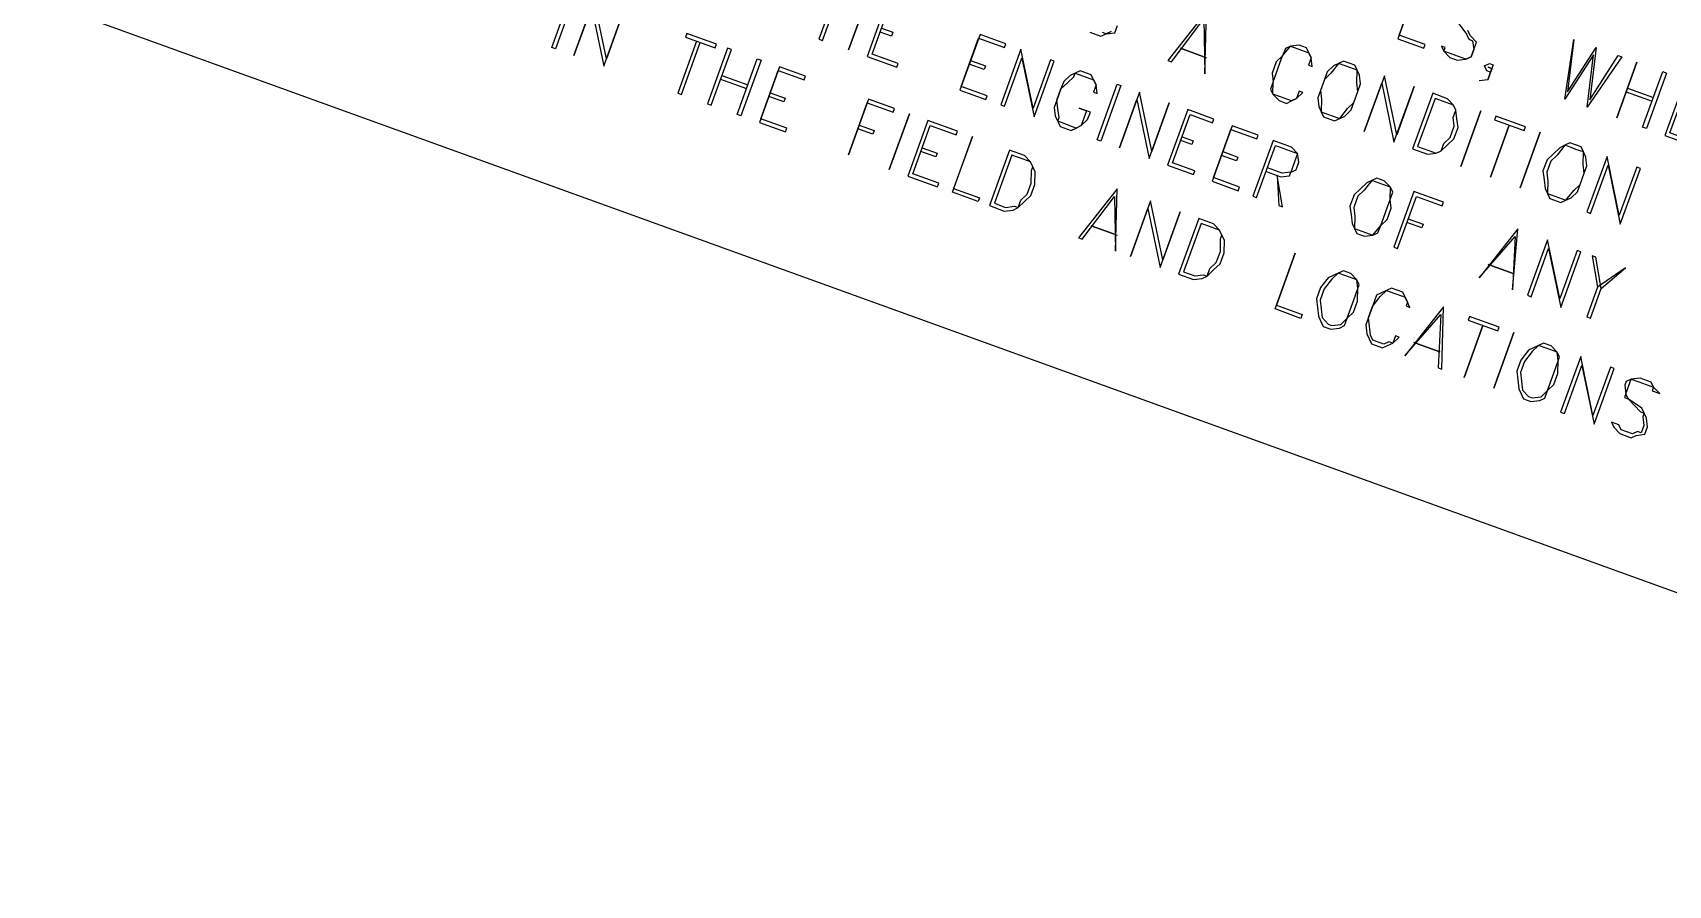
# Model space of a CAD drawing. Header units: feet. Extents: x 2484883 to 2491360, y 414166 to 419420.
# Drawn here: x 2484882.9 to 2485352, y 415815.2 to 416059.6 of the extents above; entities that cross this region are included whole.
import ezdxf

# ---------------------------------------------------------------- set-up
doc = ezdxf.new("R2010")
doc.units = ezdxf.units.FT
doc.layers.add('SITE_BASE', color=8, linetype='Continuous')

msp = doc.modelspace()

# ---------------------------------------------------------------- linework, layer by layer
at = {"layer": 'SITE_BASE'}
for p, q in [((2485301.01, 416048.28), (2485300.63, 416047.22)), ((2485080.2, 416046.33), (2485087.65, 416043.64)), ((2485080.58, 416047.39), (2485088.03, 416044.7)), ((2485340.25, 416043.71), (2485347.7, 416041.02)), ((2485339.87, 416042.65), (2485347.32, 416039.96))]:
    msp.add_line(p, q, dxfattribs=at)
for points in [[(2486094.4, 419420.24), (2491359.78, 417516.49), (2490148.3, 414165.79), (2484882.92, 416069.55), (2486094.4, 419420.24)], [(2485032.83, 416055.04), (2485031.77, 416055.42), (2485037.54, 416071.38), (2485038.6, 416070.99), (2485032.83, 416055.04)], [(2485108.4, 416057.78), (2485109.46, 416057.4), (2485115.23, 416073.35), (2485114.17, 416073.74), (2485108.4, 416057.78)], [(2485280.19, 416073.85), (2485274.42, 416057.89), (2485281.86, 416055.2), (2485282.25, 416056.27), (2485274.8, 416058.96), (2485279.8, 416072.79), (2485287.25, 416070.09), (2485287.63, 416071.16), (2485280.19, 416073.85)], [(2485043.92, 416069.07), (2485038.15, 416053.11), (2485043.15, 416066.94), (2485046.66, 416050.04), (2485052.43, 416065.99), (2485047.43, 416052.16), (2485043.92, 416069.07)], [(2485122.68, 416070.66), (2485116.91, 416054.71), (2485122.68, 416070.66)], [(2485127.99, 416068.74), (2485122.23, 416052.78), (2485130.73, 416049.71), (2485131.12, 416050.77), (2485123.67, 416053.46), (2485128.67, 416067.29), (2485136.12, 416064.6), (2485136.5, 416065.66), (2485127.99, 416068.74)], [(2485186.09, 416059.76), (2485189.28, 416058.61), (2485190.73, 416059.29), (2485193.24, 416059.58), (2485194.01, 416061.71)], [(2485219.51, 416065.72), (2485208.43, 416051.69), (2485209.49, 416051.3), (2485218.75, 416063.59), (2485219.06, 416047.84), (2485219.51, 416065.72)], [(2485291.71, 416062.47), (2485294.13, 416059.19), (2485294.81, 416057.74), (2485295.87, 416057.35), (2485296.17, 416054.84), (2485295.4, 416052.71), (2485293.95, 416052.04), (2485291.82, 416052.8), (2485289.7, 416053.57), (2485287.57, 416054.34), (2485287.95, 416055.41), (2485286.89, 416055.79)], [(2485073.32, 416057.24), (2485067.93, 416042.34), (2485069, 416041.96), (2485074.38, 416056.85)], [(2485078.64, 416055.31), (2485079.02, 416056.38), (2485070.51, 416059.45), (2485070.13, 416058.39), (2485078.64, 416055.31)], [(2485126.37, 416060.91), (2485129.56, 416059.75), (2485129.17, 416058.69), (2485125.98, 416059.84)], [(2485154.59, 416059.12), (2485148.82, 416043.17), (2485156.26, 416040.48), (2485156.65, 416041.54), (2485149.2, 416044.23), (2485154.2, 416058.06), (2485161.65, 416055.37), (2485162.03, 416056.43), (2485154.59, 416059.12)], [(2485192.18, 416059.97), (2485190.73, 416059.29), (2485189.67, 416059.67)], [(2485286.89, 416055.79), (2485287.57, 416054.34), (2485289.31, 416052.51), (2485291.44, 416051.74), (2485293.95, 416052.04), (2485295.4, 416052.71), (2485296.17, 416054.84), (2485296.94, 416056.97), (2485295.19, 416058.8), (2485294.52, 416060.25)], [(2485328.67, 416038.28), (2485330.48, 416053.26), (2485322.29, 416040.59), (2485324.86, 416057.7), (2485323.06, 416042.72), (2485331.25, 416055.39), (2485329.44, 416040.41), (2485337.63, 416053.08), (2485338.69, 416052.7), (2485328.67, 416038.28)], [(2485076.44, 416039.27), (2485077.51, 416038.88), (2485083.28, 416054.84), (2485082.21, 416055.22), (2485076.44, 416039.27)], [(2485170.09, 416035.48), (2485175.86, 416051.43), (2485174.8, 416051.82), (2485169.8, 416037.99), (2485166.29, 416054.89), (2485160.52, 416038.94), (2485161.58, 416038.55), (2485166.58, 416052.38), (2485170.09, 416035.48)], [(2485218.48, 416052.86), (2485212.09, 416055.17), (2485219.54, 416052.48)], [(2485247.2, 416042.48), (2485246.13, 416042.86), (2485245.36, 416040.74), (2485243.91, 416040.06), (2485242.85, 416040.44), (2485240.72, 416041.21), (2485238.6, 416041.98), (2485238.69, 416045.56), (2485239.46, 416047.68), (2485240.61, 416050.87), (2485241.38, 416053), (2485243.6, 416055.81), (2485245.72, 416055.04), (2485247.85, 416054.27), (2485248.91, 416053.89), (2485249.59, 416052.44), (2485248.82, 416050.31), (2485249.89, 416049.93), (2485249.59, 416052.44), (2485248.91, 416053.89), (2485248.24, 416055.33), (2485246.11, 416056.1), (2485243.6, 416055.81), (2485242.15, 416055.13), (2485241.38, 416053), (2485239.54, 416051.26), (2485238.39, 416048.07), (2485238.69, 416045.56), (2485237.92, 416043.43), (2485238.6, 416041.98), (2485240.34, 416040.15), (2485242.47, 416039.38), (2485243.91, 416040.06), (2485245.36, 416040.74), (2485247.2, 416042.48)], [(2485091.79, 416051.76), (2485086.02, 416035.81), (2485084.95, 416036.19), (2485090.72, 416052.15), (2485091.79, 416051.76)], [(2485097.1, 416049.84), (2485091.34, 416033.88), (2485098.78, 416031.19), (2485099.17, 416032.25), (2485091.72, 416034.95), (2485096.72, 416048.77), (2485104.17, 416046.08), (2485104.55, 416047.15), (2485097.1, 416049.84)], [(2485151.89, 416051.68), (2485156.15, 416050.14), (2485155.76, 416049.08), (2485151.51, 416050.61)], [(2485183.04, 416038.01), (2485185.16, 416037.24), (2485184.39, 416035.12), (2485183.63, 416032.99), (2485182.18, 416032.31), (2485181.11, 416032.69), (2485177.92, 416033.85), (2485176.86, 416034.23), (2485177.24, 416035.3), (2485176.95, 416037.81), (2485176.65, 416040.32), (2485177.81, 416043.51), (2485179.64, 416045.25), (2485181.47, 416047), (2485181.86, 416048.06), (2485182.92, 416047.68), (2485186.11, 416046.52), (2485187.18, 416046.14), (2485187.86, 416044.69), (2485187.09, 416042.56), (2485188.15, 416042.18), (2485187.86, 416044.69), (2485187.18, 416046.14), (2485186.5, 416047.59), (2485183.31, 416048.74), (2485181.86, 416048.06), (2485180.41, 416047.38), (2485178.58, 416045.64), (2485177.81, 416043.51), (2485176.65, 416040.32), (2485175.89, 416038.19), (2485176.18, 416035.68), (2485176.86, 416034.23), (2485177.54, 416032.78), (2485180.73, 416031.63), (2485182.18, 416032.31), (2485183.63, 416032.99), (2485185.46, 416034.73), (2485186.23, 416036.86), (2485183.04, 416038.01)], [(2485258.87, 416051.49), (2485257.42, 416050.81), (2485255.98, 416050.13), (2485254.14, 416048.39), (2485253.37, 416046.26), (2485252.22, 416043.07), (2485251.45, 416040.94), (2485251.75, 416038.43), (2485252.42, 416036.98), (2485253.1, 416035.53), (2485256.29, 416034.38), (2485257.74, 416035.06), (2485259.19, 416035.74), (2485261.02, 416037.48), (2485261.79, 416039.61), (2485262.95, 416042.8), (2485263.72, 416044.93), (2485263.42, 416047.44), (2485262.74, 416048.89), (2485262.06, 416050.33), (2485258.87, 416051.49)], [(2485259.55, 416050.04), (2485257.42, 416050.81), (2485255.21, 416048), (2485253.37, 416046.26), (2485252.22, 416043.07), (2485252.51, 416040.56), (2485252.42, 416036.98), (2485254.55, 416036.21), (2485255.62, 416035.83), (2485257.74, 416035.06), (2485259.96, 416037.86), (2485261.79, 416039.61), (2485262.95, 416042.8), (2485262.65, 416045.31), (2485262.74, 416048.89), (2485260.61, 416049.66), (2485259.55, 416050.04)], [(2485300.24, 416046.15), (2485301.4, 416049.34), (2485300.33, 416049.73), (2485301.4, 416049.34), (2485301.01, 416048.28), (2485299.95, 416048.66), (2485299.27, 416050.11), (2485300.72, 416050.79), (2485301.78, 416050.41), (2485301.4, 416049.34), (2485300.63, 416047.22), (2485300.24, 416046.15), (2485297.73, 416045.86)], [(2485337.18, 416035.2), (2485342.95, 416051.16), (2485337.18, 416035.2)], [(2485351.46, 416048.08), (2485345.69, 416032.13), (2485344.62, 416032.51), (2485350.39, 416048.47), (2485351.46, 416048.08)], [(2485189.24, 416028.55), (2485188.18, 416028.94), (2485193.94, 416044.89), (2485195.01, 416044.51), (2485189.24, 416028.55)], [(2485270.57, 416047.26), (2485264.8, 416031.3), (2485269.8, 416045.13), (2485273.31, 416028.23), (2485279.08, 416044.18), (2485274.08, 416030.35), (2485270.57, 416047.26)], [(2485356.78, 416046.16), (2485351.01, 416030.2), (2485358.45, 416027.51), (2485358.84, 416028.58), (2485352.45, 416030.88), (2485357.45, 416044.71), (2485363.84, 416042.4), (2485364.22, 416043.47), (2485356.78, 416046.16)], [(2485094.41, 416042.39), (2485098.67, 416040.85), (2485098.28, 416039.79), (2485094.03, 416041.33)], [(2485122.63, 416040.61), (2485116.87, 416024.65), (2485122.25, 416039.54), (2485129.7, 416036.85), (2485130.08, 416037.92), (2485122.63, 416040.61)], [(2485200.33, 416042.59), (2485194.56, 416026.63), (2485199.56, 416040.46), (2485203.07, 416023.55), (2485208.84, 416039.51), (2485203.84, 416025.68), (2485200.33, 416042.59)], [(2485284.4, 416042.26), (2485278.63, 416026.3), (2485282.89, 416024.76), (2485285.4, 416025.06), (2485286.85, 416025.74), (2485288.68, 416027.48), (2485290.51, 416029.22), (2485291.67, 416032.41), (2485291.37, 416034.93), (2485291.08, 416037.44), (2485290.4, 416038.89), (2485288.66, 416040.72), (2485284.4, 416042.26)], [(2485285.08, 416040.81), (2485280.08, 416026.98), (2485283.27, 416025.83), (2485285.4, 416025.06), (2485286.85, 416025.74), (2485287.62, 416027.87), (2485289.45, 416029.61), (2485290.6, 416032.8), (2485290.31, 416035.31), (2485291.08, 416037.44), (2485290.4, 416038.89), (2485288.27, 416039.66), (2485285.08, 416040.81)], [(2485128.57, 416020.42), (2485134.33, 416036.38), (2485128.57, 416020.42)], [(2485139.65, 416034.45), (2485133.88, 416018.5), (2485142.39, 416015.42), (2485142.78, 416016.49), (2485135.33, 416019.18), (2485140.33, 416033.01), (2485147.78, 416030.31), (2485148.16, 416031.38), (2485139.65, 416034.45)], [(2485214.15, 416037.59), (2485208.39, 416021.63), (2485215.83, 416018.94), (2485216.22, 416020), (2485209.83, 416022.31), (2485214.83, 416036.14), (2485221.22, 416033.83), (2485221.6, 416034.89), (2485214.15, 416037.59)], [(2485292.46, 416021.3), (2485298.23, 416037.26), (2485292.46, 416021.3)], [(2485310.61, 416031.58), (2485310.99, 416032.64), (2485302.48, 416035.72), (2485302.1, 416034.66), (2485310.61, 416031.58)], [(2485119.94, 416033.16), (2485124.2, 416031.62), (2485123.81, 416030.56), (2485119.56, 416032.1)], [(2485146.65, 416013.88), (2485152.42, 416029.84), (2485147.03, 416014.95), (2485154.48, 416012.26), (2485154.1, 416011.19), (2485146.65, 416013.88)], [(2485212.53, 416029.76), (2485215.72, 416028.6), (2485215.33, 416027.54), (2485212.14, 416028.69)], [(2485226.92, 416032.97), (2485221.15, 416017.02), (2485228.6, 416014.32), (2485228.98, 416015.39), (2485221.53, 416018.08), (2485226.53, 416031.91), (2485233.98, 416029.22), (2485234.37, 416030.28), (2485226.92, 416032.97)], [(2485306.35, 416033.12), (2485300.97, 416018.23), (2485306.35, 416033.12)], [(2485309.48, 416015.15), (2485315.25, 416031.1), (2485309.48, 416015.15)], [(2485138.02, 416026.62), (2485142.28, 416025.09), (2485141.9, 416024.02), (2485137.64, 416025.56)], [(2485163.06, 416025.99), (2485157.29, 416010.04), (2485161.54, 416008.5), (2485164.05, 416008.79), (2485165.5, 416009.47), (2485167.33, 416011.22), (2485169.17, 416012.96), (2485170.32, 416016.15), (2485170.41, 416019.73), (2485169.73, 416021.17), (2485169.05, 416022.62), (2485167.31, 416024.46), (2485163.06, 416025.99)], [(2485163.73, 416024.55), (2485158.73, 416010.72), (2485161.93, 416009.56), (2485164.44, 416009.86), (2485165.5, 416009.47), (2485166.27, 416011.6), (2485168.1, 416013.34), (2485169.26, 416016.53), (2485169.35, 416020.11), (2485169.73, 416021.17), (2485169.05, 416022.62), (2485166.93, 416023.39), (2485163.73, 416024.55)], [(2485224.23, 416025.53), (2485228.48, 416023.99), (2485228.1, 416022.92), (2485223.84, 416024.46)], [(2485236.61, 416019.85), (2485240.86, 416018.31), (2485243.37, 416018.6), (2485243.76, 416019.67), (2485245.21, 416020.35), (2485245.98, 416022.47), (2485245.68, 416024.99), (2485243.94, 416026.82), (2485238.62, 416028.74), (2485232.85, 416012.79), (2485233.91, 416012.4), (2485239.3, 416027.29), (2485243.55, 416025.75), (2485245.68, 416024.99), (2485244.91, 416022.86), (2485244.14, 416020.73), (2485243.76, 416019.67), (2485241.25, 416019.37), (2485236.99, 416020.91)], [(2485323.76, 416028.03), (2485322.31, 416027.35), (2485320.86, 416026.67), (2485319.03, 416024.93), (2485317.2, 416023.18), (2485316.04, 416019.99), (2485316.34, 416017.48), (2485316.63, 416014.97), (2485317.31, 416013.52), (2485317.99, 416012.07), (2485321.18, 416010.92), (2485322.63, 416011.6), (2485324.08, 416012.28), (2485325.91, 416014.02), (2485326.68, 416016.15), (2485327.83, 416019.34), (2485328.6, 416021.47), (2485328.31, 416023.98), (2485327.63, 416025.43), (2485326.95, 416026.87), (2485323.76, 416028.03)], [(2485324.44, 416026.58), (2485322.31, 416027.35), (2485320.09, 416024.54), (2485318.26, 416022.8), (2485317.11, 416019.61), (2485317.4, 416017.1), (2485317.31, 416013.52), (2485319.44, 416012.75), (2485320.5, 416012.37), (2485322.63, 416011.6), (2485324.85, 416014.4), (2485326.68, 416016.15), (2485327.83, 416019.34), (2485327.54, 416021.85), (2485327.63, 416025.43), (2485325.5, 416026.19), (2485324.44, 416026.58)], [(2485338.2, 416004.76), (2485343.97, 416020.72), (2485342.91, 416021.11), (2485337.91, 416007.28), (2485334.4, 416024.18), (2485328.63, 416008.23), (2485329.69, 416007.84), (2485334.69, 416021.67), (2485338.2, 416004.76)], [(2485193.9, 416014.84), (2485182.82, 416000.81), (2485183.88, 416000.42), (2485193.13, 416012.71), (2485193.45, 415996.96), (2485193.9, 416014.84)], [(2485239.8, 416018.69), (2485240.3, 416010.09), (2485241.36, 416009.71), (2485239.8, 416018.69)], [(2485268.4, 416017.97), (2485266.96, 416017.29), (2485265.51, 416016.61), (2485263.67, 416014.87), (2485261.84, 416013.13), (2485260.69, 416009.94), (2485260.98, 416007.43), (2485261.28, 416004.91), (2485261.96, 416003.47), (2485262.64, 416002.02), (2485264.76, 416001.25), (2485267.27, 416001.54), (2485268.72, 416002.22), (2485269.49, 416004.35), (2485271.33, 416006.09), (2485272.48, 416009.28), (2485272.18, 416011.79), (2485272.95, 416013.92), (2485272.27, 416015.37), (2485270.53, 416017.2), (2485268.4, 416017.97)], [(2485269.08, 416016.52), (2485266.96, 416017.29), (2485264.74, 416014.49), (2485262.91, 416012.74), (2485261.75, 416009.55), (2485262.05, 416007.04), (2485261.96, 416003.47), (2485264.08, 416002.7), (2485265.15, 416002.31), (2485267.27, 416001.54), (2485269.49, 416004.35), (2485270.26, 416006.48), (2485271.42, 416009.67), (2485272.18, 416011.79), (2485272.27, 416015.37), (2485270.15, 416016.14), (2485269.08, 416016.52)], [(2485203.48, 416011.38), (2485197.71, 415995.42), (2485202.71, 416009.25), (2485206.22, 415992.35), (2485211.99, 416008.3), (2485206.99, 415994.47), (2485203.48, 416011.38)], [(2485287.55, 416011.05), (2485279.04, 416014.13), (2485273.27, 415998.17), (2485274.34, 415997.79), (2485279.72, 416012.68), (2485287.17, 416009.99), (2485287.55, 416011.05)], [(2485217.3, 416006.38), (2485211.54, 415990.42), (2485215.79, 415988.89), (2485218.3, 415989.18), (2485219.75, 415989.86), (2485221.58, 415991.6), (2485223.42, 415993.34), (2485224.57, 415996.54), (2485224.66, 416000.11), (2485223.98, 416001.56), (2485223.3, 416003.01), (2485221.56, 416004.84), (2485217.3, 416006.38)], [(2485277.41, 416006.3), (2485281.67, 416004.76), (2485281.28, 416003.69), (2485277.03, 416005.23)], [(2485192.86, 416001.99), (2485186.48, 416004.29), (2485193.93, 416001.6)], [(2485217.98, 416004.93), (2485212.98, 415991.1), (2485216.17, 415989.95), (2485218.69, 415990.24), (2485219.75, 415989.86), (2485220.52, 415991.99), (2485222.35, 415993.73), (2485223.51, 415996.92), (2485223.6, 416000.5), (2485223.98, 416001.56), (2485223.3, 416003.01), (2485221.17, 416003.78), (2485217.98, 416004.93)], [(2485308.83, 416003.36), (2485297.74, 415989.33), (2485308.06, 416001.23), (2485307.31, 415985.86), (2485308.83, 416003.36)], [(2485239.19, 415980.42), (2485244.96, 415996.38), (2485239.58, 415981.49), (2485247.02, 415978.8), (2485246.64, 415977.73), (2485239.19, 415980.42)], [(2485321.14, 415980.86), (2485326.91, 415996.82), (2485325.84, 415997.2), (2485320.84, 415983.38), (2485317.33, 416000.28), (2485311.57, 415984.33), (2485312.63, 415983.94), (2485317.63, 415997.77), (2485321.14, 415980.86)], [(2485258.79, 415991.38), (2485257.34, 415990.7), (2485255.89, 415990.02), (2485254.44, 415989.34), (2485252.23, 415986.54), (2485251.07, 415983.34), (2485251.37, 415980.83), (2485251.66, 415978.32), (2485252.34, 415976.87), (2485253.02, 415975.42), (2485255.15, 415974.66), (2485257.66, 415974.95), (2485259.11, 415975.63), (2485259.88, 415977.76), (2485261.71, 415979.5), (2485262.86, 415982.69), (2485262.95, 415986.27), (2485263.34, 415987.33), (2485262.66, 415988.78), (2485260.92, 415990.61), (2485258.79, 415991.38)], [(2485301.4, 415992.81), (2485307.79, 415990.5), (2485300.34, 415993.2)], [(2485332.73, 415986.3), (2485331.16, 415995.28), (2485330.1, 415995.67), (2485331.66, 415986.68), (2485328.59, 415978.17), (2485329.65, 415977.79), (2485332.73, 415986.3), (2485339.67, 415992.2), (2485331.66, 415986.68)], [(2485259.47, 415989.93), (2485257.34, 415990.7), (2485255.51, 415988.96), (2485253.29, 415986.15), (2485252.14, 415982.96), (2485252.43, 415980.45), (2485252.73, 415977.94), (2485254.47, 415976.1), (2485255.53, 415975.72), (2485258.04, 415976.01), (2485259.88, 415977.76), (2485260.65, 415979.88), (2485261.8, 415983.07), (2485262.95, 415986.27), (2485262.66, 415988.78), (2485260.53, 415989.55), (2485259.47, 415989.93)], [(2485274.77, 415972.37), (2485273.71, 415972.76), (2485272.94, 415970.63), (2485271.87, 415971.01), (2485270.42, 415970.33), (2485267.23, 415971.49), (2485266.55, 415972.94), (2485266.26, 415975.45), (2485265.96, 415977.96), (2485267.12, 415981.15), (2485269.34, 415983.96), (2485271.17, 415985.7), (2485272.23, 415985.32), (2485275.42, 415984.16), (2485276.49, 415983.78), (2485277.17, 415982.33), (2485276.78, 415981.27), (2485277.85, 415980.88), (2485277.17, 415982.33), (2485276.49, 415983.78), (2485275.81, 415985.23), (2485272.62, 415986.38), (2485271.17, 415985.7), (2485269.72, 415985.02), (2485268.27, 415984.34), (2485267.12, 415981.15), (2485265.96, 415977.96), (2485265.2, 415975.83), (2485265.49, 415973.32), (2485266.17, 415971.87), (2485266.85, 415970.42), (2485270.04, 415969.27), (2485271.49, 415969.95), (2485272.94, 415970.63), (2485274.77, 415972.37)], [(2485287.51, 415981), (2485276.42, 415966.96), (2485286.74, 415978.87), (2485286, 415963.5), (2485287.06, 415963.12), (2485287.51, 415981)], [(2485303.08, 415974.16), (2485303.47, 415975.23), (2485294.96, 415978.3), (2485294.57, 415977.24), (2485303.08, 415974.16)], [(2485298.83, 415975.7), (2485293.44, 415960.81), (2485298.83, 415975.7)], [(2485301.95, 415957.73), (2485307.72, 415973.69), (2485301.95, 415957.73)], [(2485280.09, 415970.45), (2485286.47, 415968.14), (2485279.02, 415970.83)], [(2485316.23, 415970.61), (2485314.78, 415969.93), (2485313.33, 415969.25), (2485311.88, 415968.57), (2485309.67, 415965.77), (2485308.51, 415962.58), (2485308.81, 415960.06), (2485309.1, 415957.55), (2485309.78, 415956.1), (2485310.46, 415954.66), (2485312.59, 415953.89), (2485315.1, 415954.18), (2485316.55, 415954.86), (2485317.32, 415956.99), (2485319.15, 415958.73), (2485320.3, 415961.92), (2485320.39, 415965.5), (2485320.78, 415966.56), (2485320.1, 415968.01), (2485318.36, 415969.84), (2485316.23, 415970.61)], [(2485316.91, 415969.16), (2485314.78, 415969.93), (2485312.95, 415968.19), (2485310.73, 415965.38), (2485309.58, 415962.19), (2485309.87, 415959.68), (2485310.17, 415957.17), (2485311.91, 415955.33), (2485312.97, 415954.95), (2485315.48, 415955.24), (2485317.32, 415956.99), (2485318.09, 415959.12), (2485319.24, 415962.31), (2485320.39, 415965.5), (2485320.1, 415968.01), (2485317.97, 415968.78), (2485316.91, 415969.16)], [(2485330.67, 415947.35), (2485336.44, 415963.3), (2485335.38, 415963.69), (2485330.38, 415949.86), (2485326.87, 415966.77), (2485321.1, 415950.81), (2485322.16, 415950.43), (2485327.16, 415964.25), (2485330.67, 415947.35)], [(2485335.7, 415947.94), (2485336.37, 415946.49), (2485338.12, 415944.66), (2485341.31, 415943.5), (2485342.76, 415944.18), (2485345.27, 415944.48), (2485346.04, 415946.6), (2485345.74, 415949.12), (2485345.06, 415950.56), (2485344.39, 415952.01), (2485340.51, 415954.61), (2485339.84, 415956.06), (2485340.6, 415958.19), (2485340.99, 415959.25), (2485341.37, 415960.32), (2485343.5, 415959.55), (2485346.69, 415958.39), (2485347.76, 415958.01), (2485347.37, 415956.95), (2485349.5, 415956.18), (2485347.76, 415958.01), (2485347.08, 415959.46), (2485343.89, 415960.61), (2485341.37, 415960.32), (2485339.93, 415959.64), (2485339.54, 415958.57), (2485339.84, 415956.06), (2485339.45, 415955), (2485340.51, 415954.61), (2485344, 415950.95), (2485345.06, 415950.56), (2485344.68, 415949.5), (2485344.97, 415946.99), (2485344.2, 415944.86), (2485343.14, 415945.25), (2485341.69, 415944.57), (2485338.5, 415945.72), (2485337.82, 415947.17), (2485336.76, 415947.55), (2485335.7, 415947.94)]]:
    msp.add_lwpolyline(points, dxfattribs=at)

doc.saveas('drawing.dxf')
